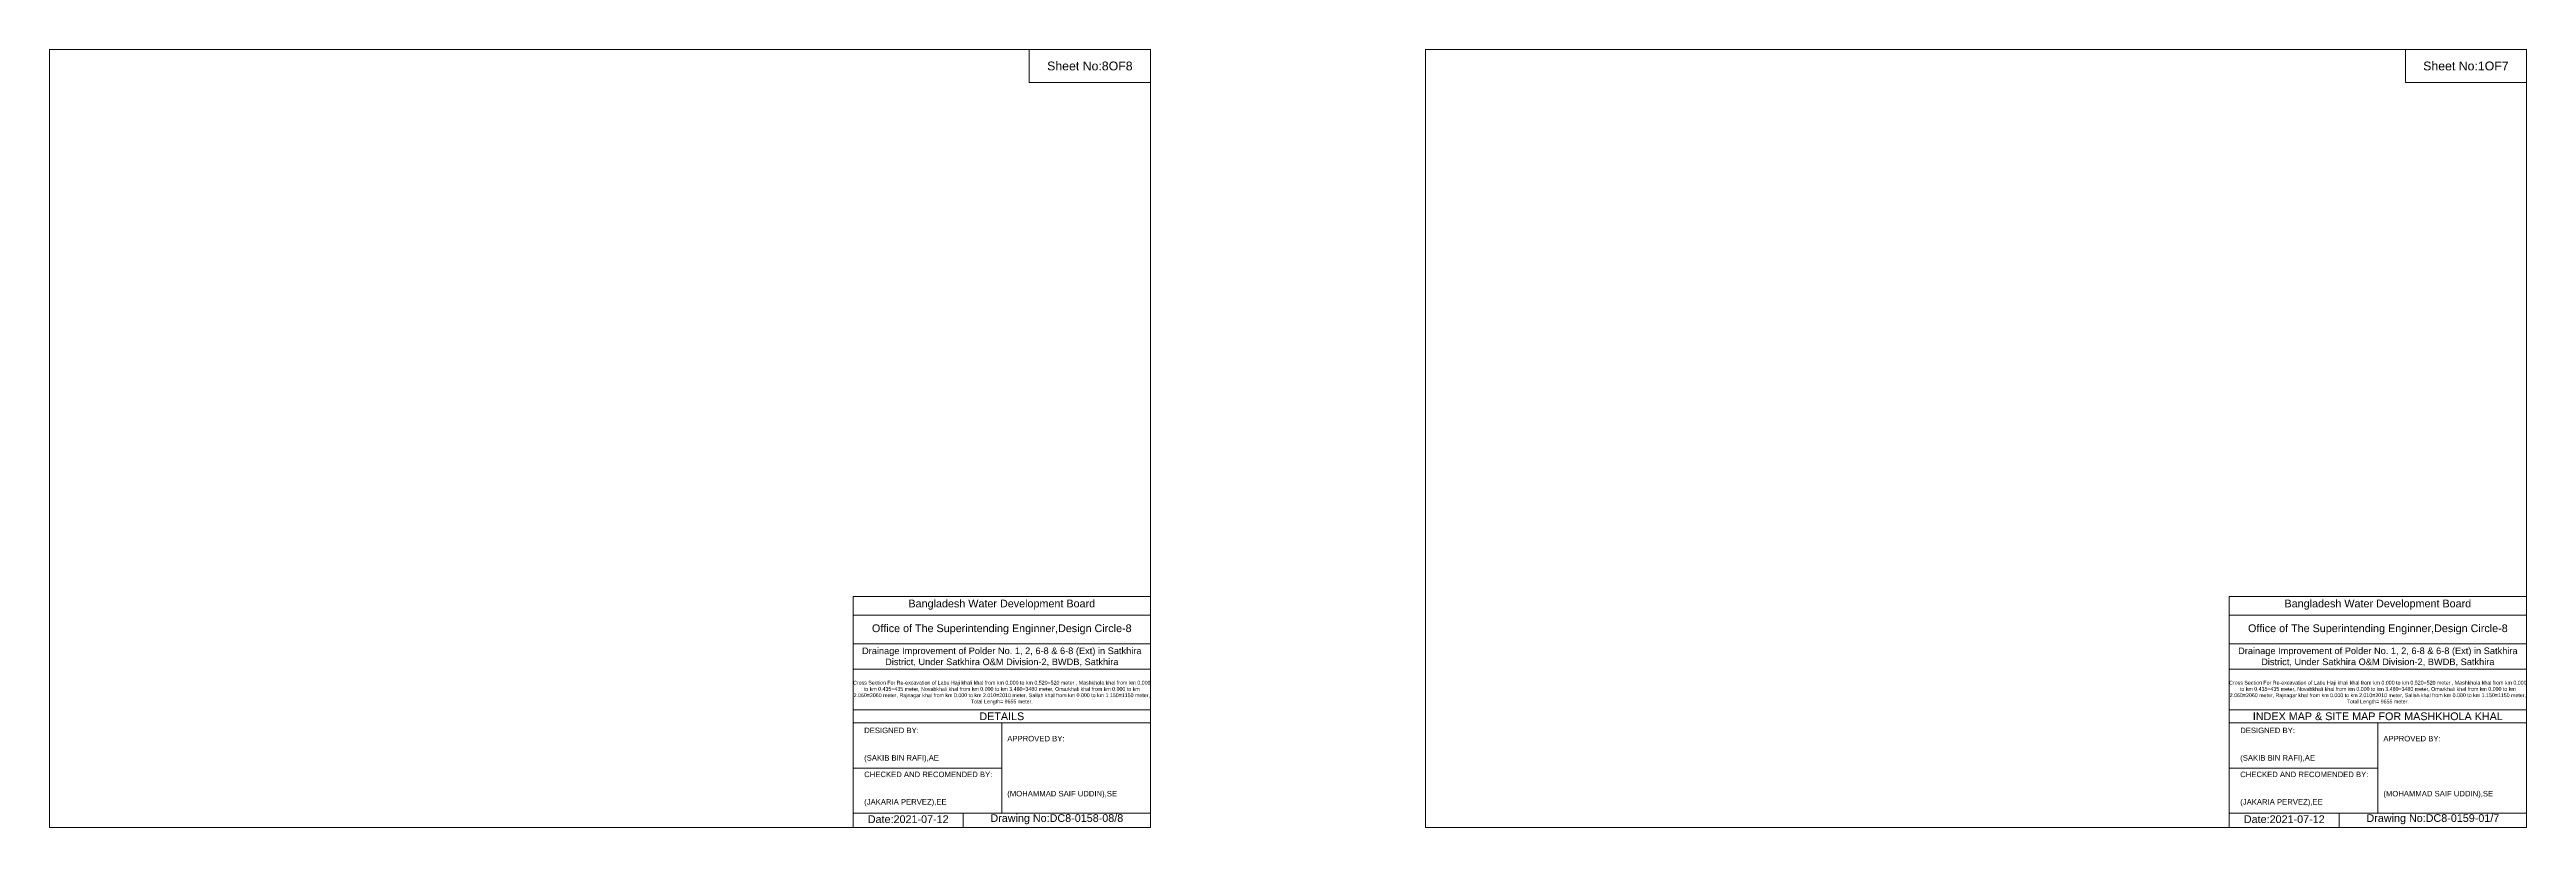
# Model space of a CAD drawing. Header units: inches. Extents: x 91000 to 648000, y -5656 to 141.
# Drawn here: x 170000 to 188000, y -5656 to 0 of the extents above; entities that cross this region are included whole.
import ezdxf

# ---------------------------------------------------------------- set-up
doc = ezdxf.new("R2010")
doc.units = ezdxf.units.IN
doc.header["$LTSCALE"] = 7
doc.header["$MEASUREMENT"] = 0
doc.layers.add('Cross Section Labels', color=7, linetype='Continuous', lineweight=9)
doc.styles.get("Standard").update_dxf_attribs({"font": 'arial.ttf'})

msp = doc.modelspace()

# ---------------------------------------------------------------- linework, layer by layer
at = {"layer": 'Cross Section Labels'}
for points in [[(170000, 0), (178000, 0), (178000, -5656), (170000, -5656)], [(177120, 0), (178000, 0), (178000, -240), (177120, -240)], [(180000, 0), (188000, 0), (188000, -5656), (180000, -5656)], [(187120, 0), (188000, 0), (188000, -240), (187120, -240)]]:
    msp.add_lwpolyline(points, close=True, dxfattribs=at)
for points in [[(175840, -5656), (175840, -3976), (178000, -3976)], [(175840, -4112), (178000, -4112)], [(185840, -5656), (185840, -3976), (188000, -3976)], [(185840, -4112), (188000, -4112)], [(175840, -4320), (178000, -4320)], [(185840, -4320), (188000, -4320)], [(175840, -4504), (178000, -4504)], [(185840, -4504), (188000, -4504)], [(175840, -4800), (178000, -4800)], [(185840, -4800), (188000, -4800)], [(175840, -4896), (178000, -4896)], [(176920, -4896), (176920, -5552)], [(185840, -4896), (188000, -4896)], [(186920, -4896), (186920, -5552)], [(175840, -5224), (176920, -5224)], [(185840, -5224), (186920, -5224)], [(175840, -5552), (178000, -5552)], [(176640, -5552), (176640, -5656)], [(185840, -5552), (188000, -5552)], [(186640, -5552), (186640, -5656)]]:
    msp.add_lwpolyline(points, dxfattribs=at)

# ---------------------------------------------------------------- texts
at = {"layer": 'Cross Section Labels', "attachment_point": 5}
for s, insert, char_height in [('Sheet No:8OF8', (177560, -120), 64), ('Sheet No:1OF7', (187560, -120), 64), ('Bangladesh Water Development Board', (176920, -4036), 56), ('Bangladesh Water Development Board', (186920, -4036), 56), ('Office of The Superintending Enginner,Design Circle-8', (176920, -4216), 56), ('Office of The Superintending Enginner,Design Circle-8', (186920, -4216), 56)]:
    msp.add_mtext(s, dxfattribs=dict(at, insert=insert, char_height=char_height))
at = {"layer": 'Cross Section Labels'}
for s, insert, char_height, width, attachment_point in [('Drainage Improvement of Polder No. 1, 2, 6-8 & 6-8 (Ext) in Satkhira District, Under Satkhira O&M Division-2, BWDB, Satkhira', (176920, -4416), 48, 2240, 5), ('Drainage Improvement of Polder No. 1, 2, 6-8 & 6-8 (Ext) in Satkhira District, Under Satkhira O&M Division-2, BWDB, Satkhira', (186920, -4416), 48, 2240, 5), ('Cross Section For Re-excavation of Labu Haji khali khal from km 0.000 to km 0.520=520 meter , Mashkhola khal from km 0.000 to km 0.435=435 meter, Novabkhali khal from km 0.000 to km 3.480=3480 meter, Omarkhali khal from km 0.000 to km 2.060=2060 meter, Rajnagar khal from km 0.000 to km 2.010=2010 meter, Sallah khal from km 0.000 to km 1.150=1150 meter, Total Length= 9655 meter. ', (176920, -4676), 27.415, 2160, 5), ('Cross Section For Re-excavation of Labu Haji khali khal from km 0.000 to km 0.520=520 meter , Mashkhola khal from km 0.000 to km 0.435=435 meter, Novabkhali khal from km 0.000 to km 3.480=3480 meter, Omarkhali khal from km 0.000 to km 2.060=2060 meter, Rajnagar khal from km 0.000 to km 2.010=2010 meter, Sallah khal from km 0.000 to km 1.150=1150 meter, Total Length= 9655 meter. ', (186920, -4676), 27.415, 2160, 5), ('DETAILS', (176920, -4848), 56, 2240, 5), ('INDEX MAP & SITE MAP FOR MASHKHOLA KHAL', (186920, -4848), 56, 2240, 5), ('DESIGNED BY:^J^J^J(SAKIB BIN RAFI),AE', (175920, -5056), 40, 1120, 4), ('APPROVED BY:^J^J^J^J^J^J(MOHAMMAD SAIF UDDIN),SE', (176960, -5216), 40, 1120, 4), ('DESIGNED BY:^J^J^J(SAKIB BIN RAFI),AE', (185920, -5056), 40, 1120, 4), ('APPROVED BY:^J^J^J^J^J^J(MOHAMMAD SAIF UDDIN),SE', (186960, -5216), 40, 1120, 4), ('CHECKED AND RECOMENDED BY:^J^J^J(JAKARIA PERVEZ),EE', (175920, -5376), 40, 1120, 4), ('CHECKED AND RECOMENDED BY:^J^J^J(JAKARIA PERVEZ),EE', (185920, -5376), 40, 1120, 4), ('Date:2021-07-12', (176240, -5596), 56, 1120, 5), ('Drawing No:DC8-0158-08/8', (177320, -5596), 56, 1760, 5), ('Date:2021-07-12', (186240, -5596), 56, 1120, 5), ('Drawing No:DC8-0159-01/7', (187320, -5596), 56, 1760, 5)]:
    msp.add_mtext(s, dxfattribs=dict(at, insert=insert, char_height=char_height, width=width, attachment_point=attachment_point))

doc.saveas('drawing.dxf')
